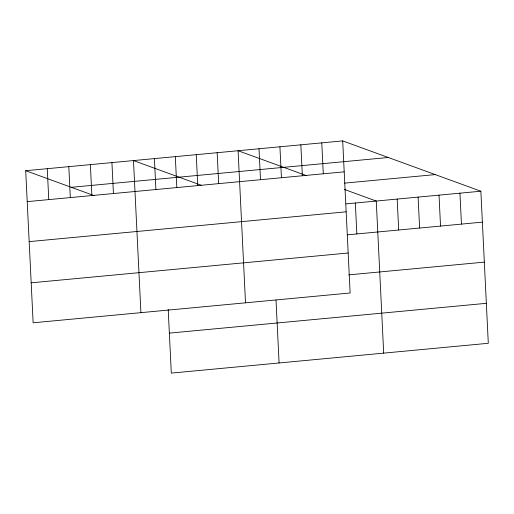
<?xml version="1.0" encoding="UTF-8"?>
<svg xmlns="http://www.w3.org/2000/svg" width="514" height="514" viewBox="0 0 514 514"><rect width="100%" height="100%" fill="white"/><g stroke="black" fill="none" stroke-linecap="round" stroke-linejoin="round"><path stroke-width="0.77" d="M342.69 140.894L350.13 292.986L33.14 322.792L25.7 170.706L342.69 140.894L480.86 191.208L488.3 343.294L171.31 373.106L168.194 309.357M71.298 187.308L388.288 157.496M27.21 201.636L344.2 171.83M344.605 183.125L435.262 174.599M346.038 203.885L480.86 191.208M29.169 241.619L346.16 211.813M347.548 234.821L482.376 222.138M31.181 282.816L348.171 253.004M348.73 274.874L484.329 262.121M169.357 333.123L486.347 303.318M306.46 175.627L238.085 150.73L245.519 302.823M344.476 189.473L376.254 201.045L383.695 353.131M201.141 185.207L133.479 160.567L140.913 312.66M25.7 170.706L94.075 195.603M459.94 193.174L461.45 224.104M439.02 195.14L440.53 226.076M418.1 197.106L419.61 228.043M397.174 199.072L398.691 230.009M355.335 203.011L356.844 233.941M321.77 142.86L323.28 173.796M300.844 144.826L302.361 175.762M279.924 146.798L281.441 177.728M276.005 300.015L279.089 362.968M259.005 148.764L260.514 179.701M217.159 152.697L218.675 183.633M196.239 154.669L197.755 185.599M175.319 156.635L176.829 187.565M154.399 158.601L155.909 189.537M111.923 162.597L113.433 193.527M90.368 164.621L91.877 195.558M68.812 166.652L70.322 197.582M47.256 168.676L48.766 199.612"/></g></svg>
